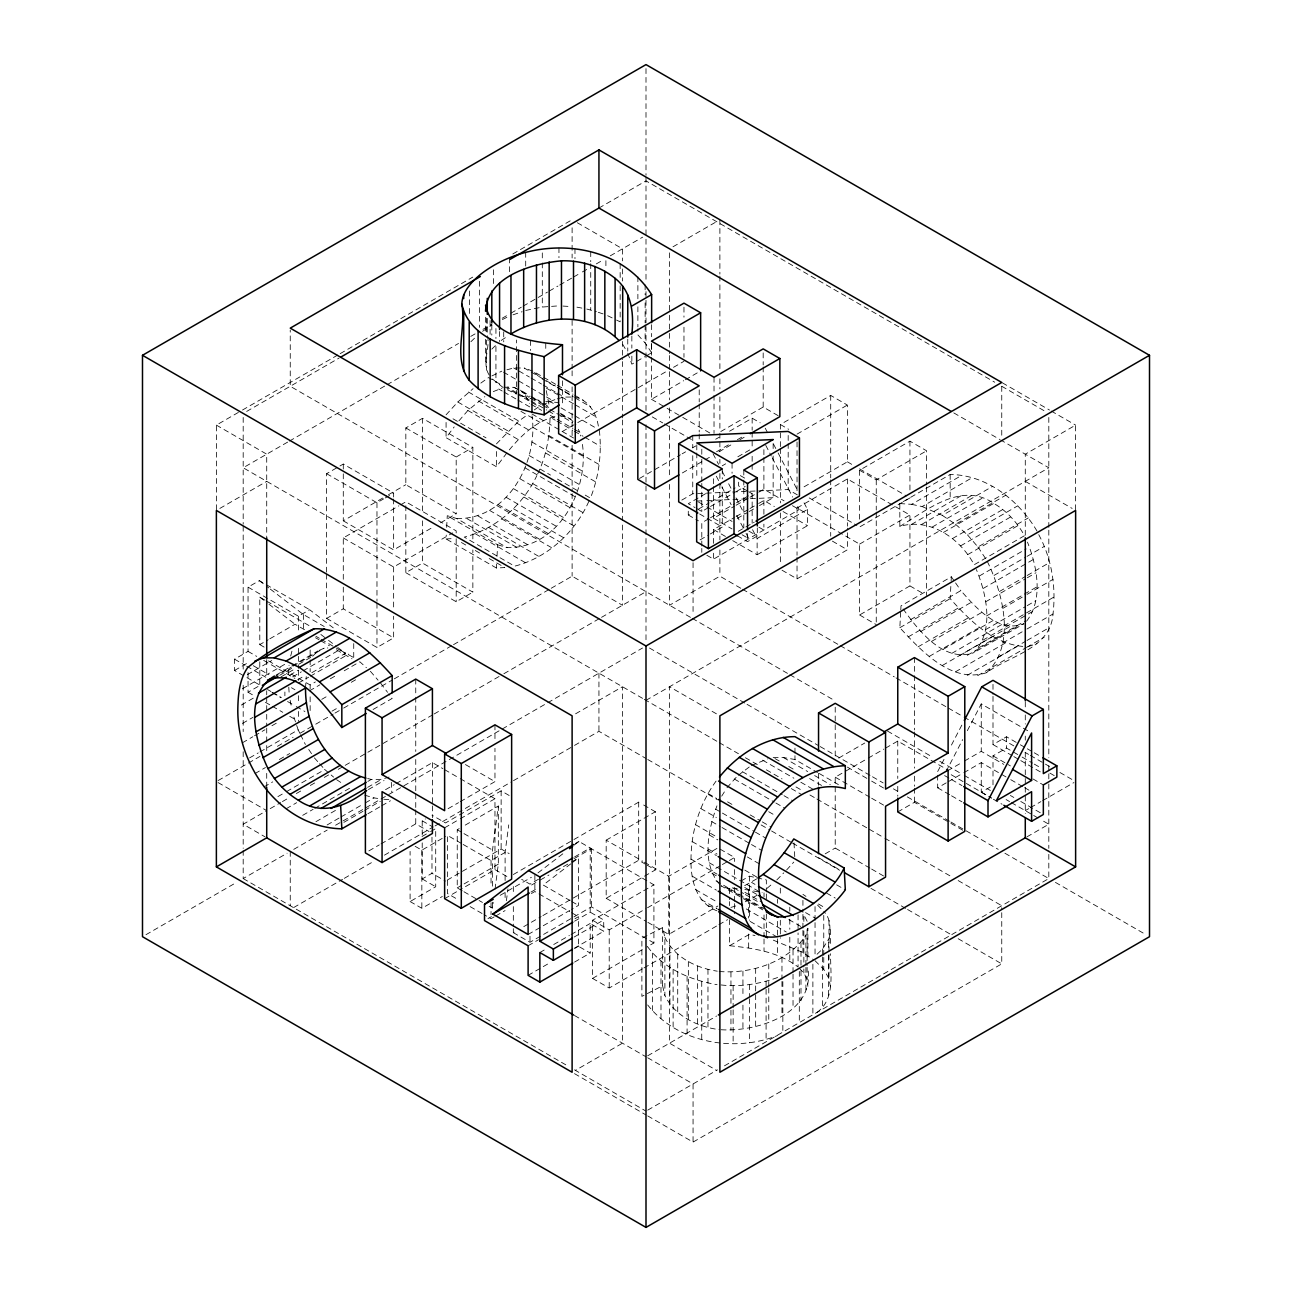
<?xml version="1.0" encoding="UTF-8"?>
<svg xmlns="http://www.w3.org/2000/svg" width="1292" height="1292" viewBox="0 0 1292 1292"><rect width="100%" height="100%" fill="white"/><g stroke="black" fill="none" stroke-linecap="round" stroke-linejoin="round"><path stroke-width="0.75" stroke-dasharray="5 3.75" d="M489.183 558.548L504.801 567.559L496.435 568.028L446.079 538.958L446.273 535.082M446.661 527.33L447.258 515.718L456.77 518.56L507.126 547.63C558.952 548.68 589.491 489.28 582.24 443.027M496.435 568.028L496.629 564.152M497.016 556.4L497.614 544.788L447.258 515.718M1038.752 534.662C1051.785 558.758 1056.194 586.923 1053.012 613.991C1050.59 648.891 1009.73 655.496 986.62 672.68C951.719 683.872 921.438 651.007 899.83 627.718L900.686 611.81M900.782 609.824L901.008 605.851L951.348 576.781L954.53 581.384M1022.779 646.42C992.595 643.594 969.468 620.112 950.169 598.648L951.025 582.74M951.138 580.754L951.348 576.781M719.854 884.584C701.104 863.492 708.081 830.078 716.947 805.869M305.542 688.006L306.236 676.637M456.77 518.56C507.804 519.675 538.57 461.615 532.013 415.846M537.666 473.922C546.274 456.351 549.633 436.648 550.053 417.203L555.253 420.207M585.211 495.111L590.428 498.114C598.987 476.554 601.991 452.991 599.31 429.961M716.85 910.763C695.984 902.947 690.493 879.125 690.994 859.099C691.139 830.869 699.925 802.752 716.834 780.061M903.108 608.92C918.451 630.48 943.693 663.038 973.651 652.751C994.662 631.045 986.765 594.804 976.381 569.578M1026.575 621.194C1043.678 599.068 1037.04 566.316 1027.463 542.123M288.455 674.359L289.053 665.299M986.62 672.68C1016.643 644.627 1002.867 592.689 986.781 560.389M492.51 886.183L492.51 850.104L498.324 806.014L464.086 825.782M489.151 906.306L492.51 908.244L493.269 902.494M495.03 889.074L498.324 864.154L498.324 806.014M505.107 880.498L505.107 852.429L508.741 824.877M506.399 900.734L507.966 888.928M828.543 947.311C828.673 934.972 833.647 921.713 823.763 911.328M817.061 1012.395C835.666 998.7 830.158 973.538 830.627 953.738M290.7 656.045L292.59 648.536M489.2 375.051C481.318 362.81 490.782 347.952 487.278 334.418M805.917 965.399L805.917 935.327L807.888 928.221L807.888 960.295M721.114 1029.74C757.031 1032.082 815.22 1013.719 807.888 968.322M588.829 501.377C575.182 532.288 547.614 557.724 514.62 566.171L464.264 537.101C496.031 528.945 523.002 505.027 536.874 475.553M937.669 771.566L944.097 759.212M951.445 745.08L962.459 723.908M945.986 771.712L962.685 739.589M967.337 730.674L981.258 703.914L1029.869 731.983M817.061 954.255L822.633 948.877L828.543 939.3M721.695 796.147L725.959 789.364M719.143 971.503C751.04 974.039 787.329 962.556 805.917 935.327M506.852 452.927L496.435 466.735L446.079 437.665L454.186 426.925M727.025 787.668L736.924 776.524M458.935 420.853L467.882 410.485L484.855 396.612M509.274 449.923C521.726 434.806 537.343 420.013 557.175 416.056M786.586 870.001L793.773 862.103M446.079 414.813L457.804 402.006L473.082 388.666M496.435 443.883L518.786 421.063L528.089 414.393M312.68 656.239L317.848 650.958L324.227 648.148L327.829 647.97M776.783 879.949L783.792 872.843M491.816 349.131L495.692 345.335M470.918 341.718L476.587 336.195M738.281 775.297L749.861 766.544M767.028 888.347L772.6 883.55M538.021 872.875L564.782 852.316M574.229 845.065L578.945 841.447L590.202 847.94L590.202 912.184L574.569 921.196M570.789 863.847L543.189 885.036L570.063 900.556M572.324 862.668L578.461 857.969L578.461 905.401L571.516 909.407M480.834 383.094L488.586 377.539L502.475 385.549M534.29 409.935L538.942 406.609L518.108 394.577M744.693 885.634L756.531 878.98M757.338 895.146L740.978 904.125M482.578 331.317L492.042 324.97M501.199 340.458L507.708 336.114M216.378 509.71L216.378 425.116L240.78 411.034M242.525 410.016L338.439 354.638M340.184 353.637L472.727 277.118M512.827 253.959L572.114 219.737M246.675 411.421L339.085 358.078M598.939 208.044L646 180.88L994.743 382.222M287.648 442.106L243.187 467.769L642.641 698.391M289.392 441.105L385.307 385.727M387.051 384.725L458.547 343.446M470.756 336.388L475.989 333.368M482.966 329.347L491.687 324.308M502.152 318.268L509.113 314.247M510.857 313.229L521.322 307.189M523.066 306.188L547.485 292.089M549.229 291.088L557.95 286.049M559.694 285.048L571.904 278.006M573.648 276.989L580.625 272.967M582.369 271.95L589.346 267.928M596.306 263.907L603.283 259.87M610.26 255.848L642.641 237.163M219.85 508.418L266.717 481.367M673.003 246.788L716.414 221.74M326.618 572.178L326.618 473.68L338.278 466.945M339.957 465.976L343.284 464.054L393.64 493.124L393.64 497.032M405.833 427.943L456.189 457.013L456.189 513.78L405.833 484.71L405.833 427.943L422.5 418.317L472.856 447.387L472.856 541.865M343.284 473.841L343.284 520.821L386.728 495.74M388.456 494.739L405.833 484.71M326.618 473.68L376.973 502.75L383.627 498.89M385.307 497.937L393.64 493.124M456.189 457.013L472.856 447.387M627.767 353.152L631.853 364.166L635.147 362.261M636.811 361.308L645.047 356.56M646.694 355.607L651.636 352.748L651.636 344.722M258.852 684.518L234.546 670.483L234.546 659.178L248.048 651.378L248.048 587.149L259.304 580.657L264.505 583.661M343.284 579.268L343.284 537.924L398.889 505.834M400.617 504.833L405.833 501.813L456.189 530.883L456.189 536.794M562.101 431.657L576.022 423.615M577.766 422.613L666.559 371.353M673.52 367.332L683.969 361.292M651.475 357.206L651.475 399.309L683.678 380.704M685.374 379.735L697.244 372.887M343.284 520.821L393.64 549.891L433.595 526.813M440.556 522.808L456.189 513.78M248.048 587.149L298.404 616.219L309.66 609.727L333.271 627.847M343.284 537.924L393.64 566.994L452.717 532.902M265.005 600.182L259.789 597.162L259.789 644.611L268.187 639.766M269.866 638.781L295.06 624.246L305.477 630.254M234.546 670.483L248.048 662.683M326.618 574.197L326.618 618.416L343.284 608.807L393.64 637.877L393.64 616.219M405.833 505.753L405.833 572.679L422.5 563.07L472.856 592.14L472.856 549.908M247.434 674.602L271.756 660.567M242.428 688.749L285.823 663.684M276.165 675.022L290.054 667.011M291.798 665.994L317.848 650.958M273.872 677.218L291.233 667.205M292.977 666.188L324.227 648.148M248.048 672.534L248.048 692.254L258.109 686.456M279.686 675.28L291.83 668.255M298.791 664.25L310.936 657.24M281.091 676.846L294.98 668.836M289.699 675.183L298.371 670.177M241.329 705.061L255.218 697.034M292.654 676.863L301.327 671.84M303.071 670.839L339.521 649.795L353.394 657.402M639.54 478.428L680.448 454.8M682.16 453.815L685.567 451.845M692.383 447.92L695.79 445.95M720.807 431.512L763.184 407.028L779.851 416.654M297.677 679.77L304.621 675.748M715.687 439.232L719.159 437.229M729.576 431.205L752.154 418.188L760.18 422.823M311.824 672.712L345.416 653.316L337.745 647.421M298.21 683.193L308.643 677.186M310.371 676.184L348.565 654.123M242.46 723.423L252.877 717.399M268.478 660.906L310.145 684.97L315.377 681.95M326.618 618.416L376.973 647.486L393.64 637.877M405.833 572.679L456.189 601.749L472.856 592.14M716.527 451.748L730.416 443.721M737.361 439.716L744.305 435.695M682.354 472.953L711.957 455.866M718.917 451.845L732.855 443.802M739.815 439.781L746.776 435.759M309.482 690.832L319.899 684.825M330.316 678.801L337.26 674.795M344.205 670.79L359.822 661.762L366.411 667.706M780.368 446.612L780.368 424.503L830.708 395.433L847.374 405.058L847.374 461.825L802.235 487.892M242.395 742.787L252.812 736.763M254.556 735.762L264.973 729.754M271.918 725.749L278.862 721.727M722.212 465.814L725.684 463.812M737.845 456.803L750.006 449.777M321.756 699.343L328.701 695.338M351.279 682.305L358.223 678.3M681.821 500.085L692.754 493.77L788.185 489.571L799.441 496.08M797.035 434.128L847.374 405.058M705.658 493.673L688.281 503.686L695.048 507.595M249.566 757.903L258.255 752.897M259.983 751.896L298.177 729.835L292.751 713.717M331.979 711.181L338.924 707.176M218.122 780.562L259.967 756.401M277.409 746.34L293.106 737.264M300.083 733.242L314.021 725.183M315.765 724.182L333.207 714.121M334.951 713.103L341.928 709.082M343.672 708.081L392.51 679.883M394.254 678.881L451.796 645.645M453.54 644.643L549.455 589.265M551.2 588.264L572.114 576.184L622.469 605.254L622.469 522.679M688.281 511.228L688.281 514.991L691.769 512.972M698.714 508.967L709.13 502.959M710.858 501.958L735.164 487.924M696.727 508.563L701.798 511.487L708.743 507.481M710.487 506.48L734.793 492.446M736.521 491.445L745.209 486.438M255.025 773.553L265.441 767.545M279.33 759.518L289.747 753.511M373.081 709.486L392.17 698.455L388.698 693.852M708.743 518.77L701.798 522.792L701.798 546.451M710.487 517.769L734.793 503.735M736.521 502.733L752.154 493.722L752.154 523.292M713.539 486.648L713.539 518.27L734.373 506.238M736.101 505.237L748.262 498.211M750.006 497.21L756.951 493.205M758.679 492.204L763.895 489.2L784.05 500.828M264.004 786.909L272.693 781.902M713.539 543.367L713.539 529.558L734.373 517.527M736.101 516.525L748.262 509.516M750.006 508.515L756.951 504.51M758.679 503.492L763.895 500.488L774.344 506.529M700.086 539.878L708.614 534.953M710.325 533.967L722.276 527.055L722.276 486.971M737.199 518.447L747.47 512.52M749.182 511.535L757.742 506.593M759.454 505.608L773.149 497.695L773.149 453.589M277.909 796.599L284.854 792.594M286.582 791.592L324.793 769.531L333.611 777.122M738.265 531.319L754.237 522.162M270.206 808.63L280.671 802.59M282.415 801.573L289.392 797.552M296.369 793.53L303.345 789.493M310.322 785.471L317.299 781.45M324.276 777.413L331.253 773.391M338.213 769.354L343.446 766.334M345.19 765.332L366.12 753.252M367.865 752.251L432.384 714.993M434.128 713.992L502.152 674.715M503.896 673.713L599.795 618.335M601.539 617.334L646 591.671M859.584 519.174L859.584 470.24L909.939 441.17L926.606 450.795L926.606 484.968M797.035 507.998L847.374 478.928L909.939 515.04L909.939 585.906L859.584 614.976L859.584 544.11L797.035 507.998L797.035 555.253M706.837 555.269L713.539 559.145L799.167 509.565L796.373 504.203M737.393 535.792L747.535 541.639L757.306 535.986L757.306 527.976M286.21 808.727L296.627 802.703M732.709 540.637L757.128 554.736L757.128 538.489L807.484 509.419L802.881 500.602M859.584 470.24L876.251 479.865L926.606 450.795M302.699 815.333L313.116 809.325M314.86 808.324L349.583 788.282M740.8 588.264L719.886 576.184L669.531 605.254L669.531 550.877M757.128 554.736L807.484 525.666L807.484 509.419M367.832 781.434L371.305 779.431L381.479 779.351L389.102 777.073M367.59 787.377L381.479 779.351M368.43 789.541L384.047 780.529M315.959 821.68L338.536 808.647M385.533 789.67L394.221 784.664M395.966 783.663L432.416 762.603L442.849 768.627M327.118 824.958L339.263 817.949M341.007 816.948L363.569 803.915M365.313 802.913L373.986 797.907L379.88 798.731M145.98 934.697L236.565 882.388M243.187 850.394L243.187 878.56L287.099 853.221M293.736 849.377L327.167 830.078M335.597 825.217L642.512 648.019M343.866 822.342L362.971 811.311M364.699 810.31L380.332 801.282M899.83 526.425C927.155 510.033 961.393 481.125 993.79 503.379C1006.856 511.018 1017.24 522.501 1024.508 535.695L974.152 564.765C960.441 538.716 930.127 517.268 899.83 526.425L899.83 503.573L950.169 474.503C986.975 474.794 1019.178 500.65 1037.137 531.319M909.939 497.937L859.584 527.007L854.367 524.003M367.865 813.782L380.026 806.757M381.754 805.756L390.442 800.749M899.83 503.573L911.554 504.332L961.91 475.262M782.031 570.208L797.035 578.864L847.374 549.794L847.374 528.137M911.554 504.332L922.181 506.561L972.521 477.491M859.584 544.11L909.939 515.04M575.586 713.814L622.469 686.746L622.469 1043.193L575.586 1070.261M1075.622 509.71L1075.622 425.116L1025.283 454.186L1025.283 536.761M911.393 524.455L961.749 495.385M921.632 524.423L971.972 495.353M922.181 506.561L942.336 515.395L992.692 486.325M368.866 850.911L379.283 844.903M381.027 843.902L415.749 823.86L429.089 831.547M422.209 834.842L422.209 820.808L425.472 818.918M932.178 527.088L982.518 498.018M448.098 808.679L458.515 802.671M460.243 801.67L494.965 781.612L494.965 748.343M646 700.329L1048.813 467.769L1000.864 440.104M942.336 515.395L955.531 524.245L1005.87 495.175M293.736 907.517L342.574 879.319M344.318 878.318L373.969 861.199M384.435 855.159L433.256 826.961M435 825.959L511.745 781.66M513.489 780.643L572.776 746.421M574.52 745.403L598.939 731.304L646.032 758.501M943.435 532.449L993.79 503.379M422.048 836.489L428.879 832.549M430.591 831.563L435.711 828.608L435.711 886.748L410.097 901.541L410.097 851.412M509.161 795.484L501.135 790.833L445.498 822.956L431.98 815.155M444.626 827.801L458.515 819.774M460.243 818.773L494.965 798.731L494.965 869.597L460.243 889.639M952.479 538.554L1002.818 509.484M955.531 524.245L967.466 534.856L1017.821 505.786M415.136 846.308L421.838 850.168L445.74 836.376M462.278 890.786L457.239 887.879L457.239 829.739L462.375 826.767M960.57 545.886L1010.909 516.816M967.466 534.856L977.963 546.984L1028.303 517.914M967.773 554.575L1018.128 525.505M422.209 842.852L422.209 878.948L431.98 873.295L445.498 881.096M447.242 880.094L501.135 848.973L509.161 853.624M979.32 576.006L1026.203 548.938M463.15 844.451L491.041 860.553L505.107 852.429M910.521 619.675L960.86 590.606C975.864 607.773 998.668 633.742 1024.007 623.681L973.651 652.751M899.83 627.718L950.169 598.648M994.065 575.408L1025.315 557.369M1027.059 556.367L1044.421 546.338M410.097 901.541L421.838 908.308L442.332 896.486M457.239 887.879L462.375 884.907M464.086 883.922L498.324 864.154M444.626 898.667L458.515 890.64M983.212 588.425L1033.568 559.355M908.195 636.924L958.551 607.854M920.695 631.513L971.051 602.443M999.41 591.51L1025.46 576.474M1027.188 575.473L1049.766 562.44M513.328 874.523L638.684 802.138L642.011 804.06M985.634 601.814L1025.573 578.751M1027.318 577.75L1035.99 572.744M575.473 843.45L578.945 841.447M918.014 646.872L968.354 617.802M931.597 641.381L981.952 612.311M500.149 895.34L531.4 877.3M986.458 615.993L1036.798 586.923M1002.705 608.435L1025.267 595.418M1027.011 594.417L1053.045 579.365M574.569 856.951L590.202 847.94M538.522 879.222L529.995 884.132L521.661 879.335M574.31 858.55L591.365 848.699L653.913 884.826L653.913 942.966L647.098 946.891M606.174 840.155L655.351 811.764L655.351 869.904L606.174 898.295L606.174 840.155L642.673 861.215M531.577 885.02L538.522 881.015M540.266 880.013L548.955 875.007M555.899 870.986L569.788 862.975M571.516 861.974L578.461 857.969M929.158 656.465L979.514 627.395M943.257 649.295L993.613 620.225M531.028 892.045L537.973 888.04M985.554 629.672L1025.493 606.626M1027.221 605.625L1035.909 600.602M487.988 918.596L491.461 916.593M531.4 893.531L534.872 891.528L569.74 911.668M494.174 916.884L491.041 918.693L484.064 914.671M495.724 915.98L505.107 910.569M951.8 653.364L1002.156 624.294M1003.787 626.006L1054.143 596.936M982.873 640.186L1033.229 611.116M942.417 665.428L992.773 636.358M959.891 655.448L1010.247 626.378M978.787 647.777L1025.654 620.725M967.272 655.319L1017.611 626.249M1002.657 643.061L1025.234 630.028M1026.962 629.026L1053.012 613.991M955.434 671.84L1005.79 642.77M513.328 928.641L513.328 932.663L516.8 930.644M523.777 926.622L541.187 916.577M542.915 915.576L638.684 860.278L645.338 864.138M999.249 656.481L1025.299 641.446M1027.027 640.444L1049.605 627.428M967.207 675.328L1017.563 646.258M528.105 934.471L569.788 910.408M977.64 675.668L1026.252 647.599M1026.801 647.292L1044.162 637.279M838.686 758.081L864.752 743.029M513.328 932.663L529.995 942.272L591.365 906.839L653.913 942.966M528.105 945.76L538.522 939.752M574.988 918.693L578.461 916.69L578.461 946.277L590.202 953.044L590.202 923.473L603.719 931.274L603.719 919.985L590.202 912.184M869.936 868.111L835.213 848.053L835.213 777.186L866.48 759.131M868.224 758.129L883.857 749.102M885.601 748.1L897.762 741.075L948.118 770.145M642.285 968.919L609.21 988.025L592.543 978.399L592.543 920.259L641.979 891.706M643.691 890.721L653.913 884.826M644.401 862.216L668.739 876.267L717.9 847.875L734.567 857.5L734.567 861.506M539.846 952.543L546.791 948.538M553.735 944.517L569.368 935.505M571.096 934.504L590.202 923.473M574.197 937.023L603.719 919.985M574.197 948.312L603.719 931.274M528.105 975.347L550.683 962.314M574.988 948.28L578.461 946.277M592.543 920.259L609.21 929.869L645.774 908.761M647.518 907.759L720.645 865.543M722.373 864.542L727.606 861.522M729.35 860.52L734.567 857.5M574.569 962.072L590.202 953.044M741.14 880.934L749.376 876.17L755.029 877.429M947.666 770.743L962.782 762.022M964.462 761.036L981.258 751.346L1003.819 764.38M992.999 696.388L992.999 744.563L1006.5 736.763L1018.661 743.788M592.543 978.399L645.386 947.876M647.89 922.375L668.739 934.407L717.9 906.015M937.669 775.184L937.669 787.813L946.374 782.774M948.118 781.773L962.072 773.714M963.816 772.713L981.258 762.635L1009.036 778.672M981.258 762.635L981.258 792.222L992.999 785.439L992.999 755.868L1006.5 748.068L1020.389 756.078M825.2 853.834L835.213 848.053M897.762 811.941L914.429 802.316L949.152 822.374M644.03 967.918L717.157 925.702M718.901 924.684L727.606 919.662M729.592 919.662L729.592 945.728L749.376 934.31L755.029 935.569M1025.283 810.633L1028.755 808.63M1030.483 807.629L1040.9 801.621M1042.644 800.62L1073.894 782.581M647.68 1055.806L716.608 1016.013M1026.962 836.845L1048.813 824.231L1040.399 819.37M647.744 1110.119L717.48 1069.857M724.457 1065.835L1048.813 878.56L1048.813 850.394M647.712 1115.917L693.061 1142.096L1001.752 963.864L1001.752 907.727M662.586 927.64L641.882 938.234L641.882 996.374L662.586 985.78L662.586 927.64L664.879 937.298L664.879 995.438C674.586 1016.045 697.502 1026.769 719.143 1029.643M502.378 319.56L509.387 316.088M491.881 375.94L501.78 371.159M542.236 405.01L555.544 399.325M493.302 391.605L501.958 388.198M751.363 765.526L767.884 758.84M513.005 314.828L522.081 311.711M721.097 984.956C741.398 987.249 762.038 983.664 780.982 976.235M647.68 1004.966C677.347 1042.822 733.63 1052.738 777.251 1035.651M1027.996 646.598L1036.975 643.61M730.933 907.404L737.667 905.417M506.9 369.803L513.715 367.978L520.708 367.994M557.24 398.873L564.071 397.048L572.808 397.064M525.699 310.451L542.301 307.044L558.952 305.833M446.079 538.958L454.461 538.489M696.792 501.054L704.818 500.698M706.837 500.602L730.949 499.552M732.952 499.455L773.149 497.695M773.165 757.5L783.388 757.532L794.968 759.502L817.545 772.535M762.813 909.891L721.13 885.827L727.525 888.395L734.906 888.525L743.578 893.531M517.22 388.763L514.022 387.358L506.819 386.986L517.236 393.01M560.776 416.25L564.378 416.428L570.757 419.238L575.925 424.503M383.805 799.28L390.507 799.651M562.957 306.075L570.967 306.543M545.757 401.537L558.774 402.555M737.231 888.541L729.592 887.588L729.592 899.62M744.854 889.477L762.118 892.514M729.592 945.728C753.43 948.118 778.591 951.897 798.068 966.997L798.068 932.921M664.879 937.298C674.279 957.259 696.259 968.128 717.27 971.164M534.242 399.357L541.913 400.811M576.943 307.157L584.824 308.675M586.794 309.046L596.419 311.695M647.68 946.826C663.862 968.822 690.816 980.273 717.076 984.682M756.918 877.833L766.334 879.933L766.334 891.964M367.671 778.527L371.305 779.431M364.699 795.161L373.986 797.907M497.614 544.788L507.126 547.63M773.327 940.156L802.93 952.495L813.524 959.698M521.661 395.804L530.414 398.63M598.309 312.325L605.9 314.844M708.178 905.757L717.141 908.744M574.569 397.08C588.425 399.648 596.387 413.165 598.374 426.198M507.352 389.732L516.412 394.125L516.412 339.99M607.676 315.716L614.814 319.205M616.591 320.077L620.16 321.837L620.16 285.742M1002.382 382.836L1049.475 410.016M1051.22 411.034L1075.622 425.116M1001.72 386.26L1045.325 411.421M953.787 412.907L1000.008 439.603M577.33 222.741L622.469 248.807L622.469 260.887M1025.283 481.367L1072.15 508.418M847.374 461.825L852.591 464.829M859.551 468.851L906.451 495.934M780.368 424.503L788.701 429.315M651.475 399.309L665.38 407.335M667.108 408.337L681.013 416.363M682.741 417.364L712.28 434.419M809.196 497.921L852.639 522.985M652.298 416.896L662.715 422.904M664.459 423.905L685.309 435.953M687.037 436.954L693.998 440.96M740.332 475.601L747.083 479.493M792.448 505.689L799.167 509.565M747.083 490.798L738.636 485.921L738.636 482.158M748.779 491.767L752.154 493.722M783.065 511.567L807.484 525.666M832.387 541.138L847.374 549.794M909.939 585.906L924.927 594.578M555.608 384.241L533.047 371.224L524.213 368.01L529.429 371.014M557.353 385.258L572.97 394.27M574.714 395.271L583.386 400.294M531.157 372.015L555.463 386.05M557.207 387.051L572.824 396.063M542.059 378.831L555.948 386.841M557.692 387.858L573.309 396.87M575.053 397.871L590.67 406.899M513.715 367.978L517.188 369.996M518.932 370.998L529.349 377.006M531.077 378.007L541.493 384.015M543.238 385.032L555.399 392.041M557.127 393.043L564.071 397.048M573.454 403.782L545.676 387.745L549.326 406.334M575.182 404.784L596.016 416.815M503.509 372.161L529.558 387.196M531.287 388.198L552.12 400.229M548.955 400.891L554.155 403.895M561.099 407.901L573.26 414.926M575.005 415.927L595.838 427.959M758.856 527.168L763.895 530.075L763.895 524.148M522.146 391.169L529.09 395.19M530.834 396.192L541.251 402.2M542.979 403.201L549.924 407.206M560.34 413.23L570.757 419.238M514.022 387.358L529.655 396.386M531.383 397.387L548.745 407.4M560.906 414.425L564.378 416.428M520.418 390.168L529.058 397.452M530.786 398.453L541.203 404.461M542.947 405.462L548.147 408.466M549.891 409.467L555.092 412.487M556.836 413.488L572.453 422.5M518.964 394.012L529.381 400.019M531.125 401.021L546.758 410.048M548.486 411.05L555.431 415.055M504.219 386.55L516.364 393.575M531.206 404.364L541.623 410.388M550.295 415.394L555.512 418.398M557.24 419.415L572.873 428.427M574.601 429.428L579.817 432.432L580.625 435.969M698.471 502.023L705.19 505.899M706.869 506.868L732.063 521.419M748.875 531.109L757.306 535.986M556.997 421.208L572.614 430.236M574.359 431.237L583.031 436.244M584.775 437.245L600.392 446.273M498.728 389.005L502.2 391.008M503.928 392.009L516.089 399.018M517.817 400.019L529.978 407.045M713.539 518.27L732.015 528.929M742.092 534.759L748.811 538.635L746.033 533.273M531.9 413.957L573.567 438.02M699.618 513.974L722.276 527.055M520.934 411.373L540.04 422.403M688.281 514.991L698.423 520.837M713.539 529.558L725.749 536.616M548.906 435.565L599.262 464.635M859.584 614.976L876.251 624.601M532.708 427.216L583.063 456.286M468.431 391.993L518.786 421.063M478.428 400.972L528.783 430.042M531.803 441.912L582.159 470.982M457.804 402.006L508.16 431.076M545.499 452.927L595.854 481.997M467.882 410.485L518.237 439.555M529.122 455.527L579.478 484.597M1020.389 744.79L1025.606 747.793M1027.334 748.795L1032.55 751.799M1034.278 752.8L1041.223 756.821M453.024 418.818L486.018 437.875M540.072 469.044L550.489 475.068M557.433 479.074L578.267 491.105M742.545 589.265L838.46 644.643M840.204 645.645L894.274 676.863M896.018 677.864L946.584 707.063M948.328 708.081L962.282 716.123M964.026 717.141L1014.591 746.34M1025.057 752.38L1028.545 754.383M1030.289 755.4L1049.475 766.463M1059.941 772.503L1073.878 780.562M525.037 467.849L575.392 496.919M1022.133 757.08L1032.55 763.104M1034.278 764.105L1041.223 768.11M1049.911 773.117L1056.856 777.138M992.999 744.563L1012.088 755.594M1013.832 756.595L1019.033 759.599M1020.777 760.6L1043.338 773.633M532.869 483.692L583.225 512.763M519.917 478.734L570.257 507.804M992.999 755.868L1010.36 765.881M1032.922 778.914L1043.338 784.938M513.522 488.683L563.877 517.753M523.89 497.049L574.246 526.119M1010.764 779.69L1022.925 786.699M1024.653 787.7L1031.597 791.705M506.141 497.323L556.497 526.393M1010.36 795.468L1013.832 797.471M1020.777 801.476L1043.338 814.509M513.473 508.741L563.813 537.811M498.05 504.591L548.406 533.661M690.461 617.334L290.248 386.276L290.248 330.138M692.205 618.335L788.104 673.713M789.848 674.715L835.197 700.894M887.507 731.094L932.856 757.274M939.833 761.311L962.492 774.393M964.236 775.41L990.399 790.51M1006.097 799.57L1009.585 801.573M1011.329 802.59L1032.001 814.525M1033.681 815.494L1038.72 818.401M951.187 774.716L991.126 797.778M981.258 792.222L991.675 798.23M993.403 799.231L1002.091 804.254M489.523 510.372L539.862 539.442M501.7 518.867L552.039 547.937M944.613 775.588L949.814 778.591M951.558 779.593L961.975 785.601M477.862 515.912L528.202 544.982M488.683 527.475L539.022 556.545M937.669 787.813L949.814 794.822M951.558 795.824L961.975 801.847M466.961 518.641L517.301 547.711M475.424 533.822L525.763 562.892M649.488 648.019L745.387 703.381M747.051 704.35L818.627 745.678M820.226 746.598L870.937 775.878M872.488 776.767L883.147 782.92M893.402 788.831L900.589 792.981M907.339 796.889L949.41 821.179M950.896 822.035L998.231 849.361M1004.901 853.221L1048.813 878.56M1055.435 882.388L1146.02 934.697M950.896 823.375L963.041 830.385M461.405 542.495L468.35 546.516M475.295 550.521L482.239 554.526M847.358 767.093L869.936 780.126M871.664 781.127L883.825 788.152M835.213 777.186L869.936 797.245M871.664 798.246L885.553 806.256M216.378 425.116L266.717 454.186L266.717 536.761M716.414 713.814L669.531 686.746L669.531 1043.193L716.414 1070.261M819.273 773.537L838.379 784.567M783.388 757.532L807.694 771.566M814.638 775.571L830.272 784.599M774.893 758.517L781.838 762.522M788.782 766.527L795.727 770.533M809.632 778.559L823.521 786.57M762.619 760.164L793.869 778.204M800.814 782.225L812.975 789.234M644.288 699.343L717.512 741.624M719.256 742.642L738.443 753.704M745.419 757.742L759.373 765.785M766.35 769.822L782.031 778.882M795.985 786.941L802.962 790.962M809.939 794.984L815.171 798.004M816.915 799.021L867.481 828.204M869.225 829.222L883.179 837.264M884.923 838.282L951.187 876.541M958.163 880.563L1001.752 905.724M791.285 788.588L801.702 794.596M742.319 771.631L782.258 794.693M783.986 795.694L792.674 800.701M734.227 778.963L774.166 802.025M775.894 803.026L784.583 808.033M871.664 869.112L885.553 877.123M768.692 811.715L775.636 815.72M727.574 801.864L734.518 805.869M750.151 814.897L760.568 820.904M762.296 821.906L770.985 826.912M708 793.482L716.689 798.488M818.547 857.678L839.38 869.71M647.76 759.502L717.512 799.764M761.117 824.942L769.838 829.981M771.582 830.982L790.752 842.061M792.497 843.062L839.574 870.243M870.969 888.363L905.837 908.502M907.582 909.503L951.187 934.681M958.163 938.703L1001.752 963.864M715.461 809.083L720.678 812.087M722.406 813.088L753.656 831.144M755.4 832.145L765.817 838.153M836.635 884.858L845.323 889.865M700.716 808.501L716.349 817.513M711.585 821.502L720.258 826.509M722.002 827.51L749.78 843.547M751.508 844.548L761.925 850.572M826.525 893.063L835.213 898.069M695.371 824.587L716.204 836.618M709.147 834.89L717.835 839.897M747.341 856.951L759.502 863.96M266.249 584.662L309.66 609.727M818.45 903.996L825.394 908.018M643.674 805.029L655.351 811.764M270.319 589.12L303.378 614.508L324.211 626.523M708.339 849.086L717.028 854.093M744.806 870.13L758.695 878.156M692.092 841.528L716.398 855.562M266.733 601.184L310.145 626.232M805.562 912.604L815.979 918.612M751.524 882.371L754.996 884.374M709.227 862.749L759.583 891.819M315.894 636.278L319.366 638.28M321.11 639.282L345.416 653.316M315.539 637.747L319.011 639.75M320.739 640.767L329.428 645.774M336.372 649.779L351.989 658.807M744.725 887.442L756.886 894.452M690.994 859.099L717.044 874.135M711.924 873.263L717.125 876.267M744.903 892.304L762.264 902.333M745.322 894.532L759.308 902.527M788.831 919.565L802.72 927.575M716.01 880.869L764.622 908.922M727.525 888.395L743.142 897.423M744.886 898.424L762.248 908.438M692.141 876.138L716.446 890.172M746.292 908.938L786.23 931.984M695.548 889.574L716.382 901.59M750.151 921.438L777.929 937.475M647.017 865.091L655.351 869.904M259.789 644.611L265.005 647.615M700.975 899.426L716.592 908.438M465.427 764.557L494.965 781.612M248.048 651.378L256.737 656.401M263.681 660.406L294.931 678.445M444.577 769.628L458.482 777.655M460.227 778.656L494.965 798.731M253.264 665.687L268.881 674.715M291.459 687.732L294.931 689.75M234.546 659.178L244.963 665.202M246.691 666.204L265.797 677.234M267.525 689.524L270.997 691.527M272.741 692.528L281.414 697.551M271.95 692.496L280.622 697.502M287.567 701.524L294.511 705.529M296.256 706.53L304.928 711.537M606.174 898.295L646.145 921.357M248.048 692.254L254.992 696.275M265.409 702.283L270.626 705.287M272.354 706.288L282.786 712.312M289.731 716.317L296.675 720.322M457.239 829.739L462.278 832.646M463.957 833.615L492.51 850.104M571.742 901.525L578.461 905.401M422.209 820.808L432.335 826.654M461.405 843.434L447.452 835.391L447.452 893.531L457.917 899.571M571.484 912.669L578.461 916.69M494.965 869.597L508.305 877.284M463.957 891.755L477.394 899.523M479.074 900.492L482.433 902.43M422.209 878.948L435.711 886.748M470.127 906.613L482.32 913.654M218.106 782.581L266.717 810.633L243.187 824.231L265.038 836.845M574.488 1015.496L645.968 1056.775M647.712 1057.777L693.061 1083.956L693.061 1142.096M243.187 878.56L567.527 1065.819M574.504 1069.841L646 1111.12M574.488 1073.636L645.968 1114.915M336.566 779.657L341.443 782.887M802.93 894.339L805.95 896.406M492.43 379.04L503.718 387.988M259.304 580.657L268.752 587.908M320.884 634.485L327.005 639.185M328.539 640.364L336.211 646.242M259.789 597.162L267.46 603.057M268.994 604.236L295.06 624.246M534.5 372.532L540.331 377.829M817.529 905.078L821.276 908.825M815.042 960.715L823.763 969.468L828.996 978.577L830.627 987.815M799.215 968.192L803.85 973.005L807.129 979.433L807.888 986.361M651.636 352.748L645.128 342.961L637.877 334.886L637.877 328.862M314.36 757.839L318.268 762.232M319.576 763.685L324.793 769.531M370.368 671.275L378.039 680.157M380.607 683.113L387.552 692.318M955.579 582.918L960.86 590.606M308.74 749.489L312.115 754.496M977.963 546.984L985.683 558.725M622.679 344.286L626.927 351.682M765.235 428.201L767.997 433.498M773.504 444.093L777.17 451.166M778.091 452.927L797.374 490.007M765.752 445.32L771.308 456.028M772.245 457.82L792.658 497.081M713.055 453.75L718.562 464.345M722.228 471.402L724.99 476.7M728.656 483.757L731.417 489.054M736.004 497.888L744.273 513.78M752.542 529.672L757.128 538.489M716.317 476.183L720.968 485.098M721.889 486.89L731.175 504.736M736.747 515.443L745.096 531.497M807.129 921.293L803.85 914.865L803.85 922.876M298.177 729.835L299.776 733.097M300.584 734.728L305.38 744.483M578.267 429.267L579.817 432.432M525.586 395.433L529.462 403.362M662.586 985.78L664.879 995.438M290.102 700.216L291.621 707.919M288.778 687.166L289.23 694.515M793.999 842.901L794.758 856.822M391.298 782.322L391.783 791.996M1048.813 417.461L1048.813 528.186M1048.813 530.205L1048.813 757.774M1048.813 765.817L1048.813 771.857M1048.813 773.876L1048.813 781.935M1048.813 783.953L1048.813 848.376M1025.283 701.895L1025.283 707.935M1025.283 714.961L1025.283 724.053M1025.283 736.133L1025.283 740.154M1025.283 752.235L1025.283 813.637M1006.5 736.763L1006.5 748.068M1001.752 386.47L1001.752 438.602M992.999 684.34L992.999 694.385M981.258 703.914L981.258 751.346M950.169 474.503L950.169 497.355M926.606 486.971L926.606 595.531M914.429 657.58L914.429 673.665M914.429 675.668L914.429 729.948M914.429 731.966L914.429 768.142M914.429 776.185L914.429 786.247M914.429 788.249L914.429 802.316M909.939 441.17L909.939 490.104M897.762 741.075L897.762 778.478M897.762 786.36L897.762 796.195M876.251 479.865L876.251 510.017M876.251 512.02L876.251 622.599M847.374 478.928L847.374 526.183M835.213 707.225L835.213 758.129M830.708 395.433L830.708 477.846M830.708 479.865L830.708 536.148M830.627 929.675L830.627 945.728M828.996 920.421L828.996 952.511M828.996 954.513L828.996 978.577M828.543 955.337L828.543 997.44M823.763 915.35L823.763 955.434M823.763 957.453L823.763 969.468M822.633 948.877L822.633 954.901M822.633 956.904L822.633 1007.017M818.547 773.246L818.547 785.31M815.042 906.596L815.042 920.615M815.042 922.633L815.042 956.71M812.878 964.317L812.878 1016.433M807.129 929.303L807.129 965.399M807.129 967.401L807.129 979.433M805.917 967.417L805.917 993.467M803.85 930.902L803.85 966.981M803.85 968.984L803.85 973.005M802.93 900.362L802.93 912.394M802.93 914.397L802.93 928.431M802.93 930.434L802.93 952.495M800.992 942.659L800.992 968.725M800.992 970.728L800.992 1000.799M799.312 971.406L799.312 1021.536M798.068 914.865L798.068 930.902M797.035 441.945L797.035 490.895M797.035 557.207L797.035 578.864M794.968 748.084L794.968 753.785M794.968 755.691L794.968 759.502M793.03 950.056L793.03 972.117M793.03 974.12L793.03 1008.196M789.8 907.194L789.8 911.215M789.8 919.226L789.8 929.255M789.8 937.281L789.8 961.329M788.185 435.452L788.185 441.46M788.185 443.463L788.185 489.571M782.839 981.613L782.839 1033.729M781.967 957.388L781.967 979.433M781.967 981.452L781.967 1015.528M780.368 448.615L780.368 502.895M780.368 512.956L780.368 565.218M780.32 888.121L780.32 894.145M780.32 920.195L780.32 938.25M777.542 899.264L777.542 903.269M777.542 921.325L777.542 955.402M773.149 443.56L773.149 451.586M768.772 963.961L768.772 986.022M768.772 988.025L768.772 1022.101M766.334 893.967L766.334 899.975M766.334 914.009L766.334 938.073M766.091 981.322L766.091 987.346M766.091 989.349L766.091 1039.462M763.895 449.664L763.895 455.592M763.895 457.578L763.895 489.2M763.895 500.488L763.895 514.297M764.024 892.885L764.024 896.89M764.024 914.946L764.024 936.991M764.024 938.993L764.024 951.025M763.184 352.91L763.184 364.942M763.184 366.944L763.184 407.028M755.659 968.451L755.659 1026.591M752.154 418.188L752.154 430.22M752.154 432.239L752.154 448.292M752.154 456.318L752.154 462.342M752.154 464.361L752.154 472.387M749.376 876.17L749.376 920.275M749.408 984.682L749.408 996.713M749.408 998.716L749.408 1042.822M748.666 889.946L748.666 918.014M748.666 934.051L748.666 948.086M747.535 533.612L747.535 541.639M743.804 470.046L743.804 478.072M743.804 480.075L743.804 528.186M742.932 971.067L742.932 997.133M742.932 1005.144L742.932 1029.207M734.567 869.532L734.567 879.561M734.567 887.572L734.567 901.606M734.567 903.609L734.567 913.638M733.129 985.78L733.129 1007.825M733.129 1009.827L733.129 1043.92M732.063 463.279L732.063 473.292M730.949 972.068L730.949 1008.148M730.949 1010.15L730.949 1030.208M729.592 901.622L729.592 905.627M722.276 468.915L722.276 478.944M719.886 219.737L719.886 274.098M719.886 276.117L719.886 370.772M719.886 378.831L719.886 388.892M719.886 396.951L719.886 431.189M719.886 433.191L719.886 451.328M719.886 459.371L719.886 463.408M719.886 473.47L719.886 481.528M719.886 483.547L719.886 539.927M719.886 550.004L719.886 576.184M714.024 377.28L714.024 393.317M714.024 395.32L714.024 433.418M713.539 478.734L713.539 484.662M713.539 553.218L713.539 559.145M707.968 969.436L707.968 1027.576M701.798 449.261L701.798 457.287M701.798 459.29L701.798 481.383M701.798 483.386L701.798 511.487M701.798 548.422L701.798 552.362M701.734 981.5L701.734 1039.64M699.214 389.845L699.214 401.877M699.214 403.879L699.214 431.948M699.214 433.95L699.214 439.958M697.632 966.061L697.632 1024.201M696.792 444.916L696.792 450.924M696.792 452.927L696.792 478.993M693.061 562.698L693.061 614.814M692.754 435.63L692.754 447.662M692.754 455.688L692.754 493.77M688.345 961.571L688.345 1019.711M687.086 976.348L687.086 1034.488M683.969 307.173L683.969 317.186M683.969 327.215L683.969 357.286M677.719 954.239L677.719 1012.379M673.116 969.388L673.116 1027.528M669.918 946.164L669.918 1004.304M669.531 252.828L669.531 313.245M669.531 315.264L669.531 331.366M669.531 333.384L669.531 353.524M669.531 355.542L669.531 369.625M669.531 371.644L669.531 399.842M669.531 407.901L669.531 417.962M669.531 426.021L669.531 476.36M669.531 484.419L669.531 548.858M668.739 876.267L668.739 934.407M660.987 961.087L660.987 1019.226M652.573 953.06L652.573 1011.2M651.636 324.68L651.636 336.711M651.475 343.171L651.475 355.203M646 68.621L646 175.244M646 177.262L646 235.225M646 239.246L646 281.866M646 291.604L646 410.63M646 424.713L646 641.979M645.128 284.821L645.128 294.834M645.128 302.861L645.128 322.903M645.128 324.906L645.128 342.961M638.684 802.138L638.684 860.278M637.877 276.746L637.877 298.791M637.877 306.818L637.877 326.86M631.853 336.098L631.853 348.129M631.853 356.14L631.853 364.166M627.767 339.118L627.767 351.149M622.469 268.946L622.469 281.026M622.469 341.443L622.469 359.564M622.469 361.582L622.469 417.962M622.469 419.981L622.469 520.676M620.16 263.697L620.16 277.732M609.21 929.869L609.21 988.025M605.9 260.709L605.9 268.72M598.939 673.164L598.939 731.304M591.365 848.699L591.365 906.839M590.735 251.665L590.735 261.678M590.735 263.697L590.735 309.805M574.972 248.645L574.972 258.658M572.114 227.78L572.114 257.996M572.114 320.416L572.114 368.753M572.114 370.772L572.114 378.831M572.114 386.873L572.114 437.229M572.114 445.288L572.114 491.606M572.114 493.609L572.114 576.184M562.488 380.801L562.488 402.862M558.952 247.693L558.952 257.722M545.757 343.397L545.757 351.408M542.301 252.909L542.301 260.936M542.301 262.938L542.301 307.044M534.872 875.298L534.872 891.528M530.414 340.49L530.414 350.503M529.995 936.264L529.995 942.272M525.699 252.311L525.699 266.346M513.328 886.538L513.328 894.565M513.328 906.596L513.328 926.639M509.387 257.948L509.387 271.982M505.107 892.53L505.107 900.556M503.718 331.85L503.718 341.879M501.135 790.833L501.135 848.973M499.568 331.527L499.568 341.54M496.435 451.506L496.435 466.735M495.934 328.491L495.934 338.52M495.934 346.531L495.934 382.626M494.965 724.844L494.965 740.51M493.625 269.786L493.625 285.823M492.51 902.236L492.51 908.244M491.816 325.067L491.816 335.096M491.041 860.553L491.041 886.619M491.041 902.656L491.041 914.688M490.088 320.529L490.088 334.563M487.278 318.381L487.278 332.415M486.503 318.074L486.503 332.109M486.503 340.135L486.503 370.206M485.534 317.283L485.534 331.317M485.534 339.328L485.534 363.391M479.429 281.301L479.429 327.409M469.497 290.975L469.497 317.041M456.189 538.764L456.189 601.749M446.079 422.436L446.079 437.665M432.416 762.603L432.416 803.947M432.416 805.917L432.416 817.723M431.98 837.216L431.98 873.295M422.5 418.317L422.5 512.795M422.5 520.837L422.5 563.07M421.838 850.168L421.838 908.308M415.749 679.107L415.749 695.193M415.749 697.195L415.749 751.476M415.749 759.518L415.749 791.689M415.749 793.692L415.749 807.775M415.749 809.777L415.749 823.86M393.64 498.987L393.64 549.891M393.64 566.994L393.64 608.338M376.973 502.75L376.973 601.248M376.973 603.267L376.973 647.486M353.733 643.577L353.733 657.999M343.284 464.054L343.284 471.887M343.284 587.149L343.284 608.807M310.145 649.957L310.145 657.87M310.145 659.841L310.145 671.695M310.145 684.97L310.145 688.911M310.145 696.808L310.145 710.6M303.378 614.508L303.378 630.738M298.404 616.219L298.404 632.273M298.404 648.342L298.404 654.35M298.404 656.368L298.404 668.416M298.404 670.419L298.404 680.448M298.404 695.694L298.404 703.575M298.404 711.472L298.404 721.324M290.248 851.396L290.248 905.531M284.886 692.011L284.886 695.79M266.717 659.598L266.717 676.701M266.717 690.8L266.717 694.821M266.717 696.84L266.717 726.056M266.717 728.074L266.717 751.217M266.717 773.359L266.717 787.458M259.789 661.811L259.789 685.487M243.187 417.461L243.187 524.164M243.187 526.183L243.187 669.159M243.187 685.277L243.187 731.595M243.187 751.734L243.187 848.376"/><path stroke-width="1.5" d="M366.686 790.543C346.66 806.16 321.24 816.269 298.387 800.232C285.645 792.626 275.309 781.466 267.993 768.595C255.073 741.511 243.219 694.563 274.437 676.023M844.144 867.998L845.323 889.865C816.447 929.336 738.943 973.554 741.35 888.169C740.074 830.062 784.179 767.771 845.323 765.72L845.323 788.572C794.515 775.652 756.014 832.323 758.695 878.156C756.805 952.366 827.558 903.56 844.144 867.998L793.789 838.928C784.196 853.689 773.036 868.03 758.194 877.849M559.145 405.026L544.142 414.813C517.042 409.435 488.634 401.037 469.206 380.252C452.685 358.627 466.412 328.572 461.793 303.991C462.423 291.992 470.756 282.722 479.429 275.293C529.187 235.128 615.67 237.421 651.636 294.608L651.636 322.677M485.534 311.259C487.391 276.165 532.175 263.552 561.471 260.822C580.722 260.241 600.069 266.168 615.105 278.345C631.933 291.701 634.033 314.182 631.853 334.095M964.3 720.371L981.742 686.827L992.999 680.335L1043.338 709.405L1043.338 773.633L1056.856 765.833L1056.856 777.138L1043.338 784.938L1043.338 814.509L1031.597 821.292L1003.819 805.255M963.703 802.849L988.009 816.883L988.009 800.636L1032.098 715.897L1043.338 709.405M719.45 777.025C737.764 754.415 765.139 736.682 794.968 736.65L845.323 765.72M392.17 692.738L392.17 675.603C371.886 653.284 346.434 627.524 314.037 628.8C290.845 639.039 267.153 651.459 247.58 667.689C239.682 679.237 238.229 693.449 237.857 707.063C236 765.187 280.671 827.542 341.831 828.818L366.137 814.784M572.841 963.073L539.846 982.114L528.105 975.347L528.105 945.76L484.516 920.598L484.516 904.368L528.606 870.517L573.745 844.451M569.514 848.699L572.663 846.276M492.833 914.106L528.105 887.039L528.105 934.471L492.833 914.106L529.3 893.047M461.793 303.991C469.561 339.812 513.15 349.599 544.142 356.673L562.488 344.722L562.488 374.793M142.491 355.3L646 64.6L1149.509 355.3L1149.509 936.7L646 1227.4L142.491 936.7L142.491 355.3L646 646L1149.509 355.3M598.939 149.904L290.248 328.136L693.061 560.696L1001.752 382.464L598.939 149.904L598.939 208.044L951.187 411.405M340.83 357.077L480.349 276.52M510.001 259.401L598.939 208.044M631.853 306.026L651.636 294.608M648.826 414.877L636.649 407.868L575.279 443.301L558.612 433.676L558.612 375.536L683.969 303.152L700.635 312.777L700.635 370.917M558.612 375.536L575.279 385.161L636.649 349.728L699.214 385.84L637.828 421.273L637.828 479.413L654.511 489.038L678.881 474.955M700.635 312.777L651.475 341.169L714.024 377.28L763.184 348.888L779.851 358.514L779.851 416.654L750.264 433.741M637.828 421.273L654.511 430.898L779.851 358.514M254.863 661.084L263.697 657.87L314.037 628.8M263.697 657.87L274.179 657.854L324.534 628.784M274.179 657.854L286.13 661.019L336.469 631.95M697.874 512.972L678.688 501.894L678.688 443.754L692.754 435.63L788.185 431.431L799.441 437.94L799.441 496.08L755.965 521.16M262.324 685.309L277.941 676.281M286.13 661.019L299.308 667.399L349.664 638.329M258.432 693.239L286.226 677.186M256.01 703.817L295.949 680.771M255.202 717.076L305.542 688.006C304.993 726.12 327.005 767.981 365.846 778.075M299.308 667.399L319.479 681.853L369.819 652.783M256.091 731.789L306.446 702.719M319.479 681.853L330.09 691.882L380.446 662.812M737.393 535.792L734.018 533.838L708.404 548.632L696.663 541.849L696.663 483.709L722.276 468.915L678.688 443.754M258.771 745.387L309.127 716.317M696.663 483.709L708.404 490.492L734.018 475.698L747.535 483.499L757.306 477.846L757.306 525.973M799.441 437.94L743.804 470.046L757.306 477.846M366.137 713.491L341.831 727.525L341.831 704.673L392.17 675.603M262.874 757.71L313.213 728.64M432.416 819.693L432.416 833.485L382.061 862.555L365.394 852.93L365.394 708.178L415.749 679.107L432.416 688.733L432.416 745.5L382.061 774.57L382.061 717.803L432.416 688.733M267.993 768.595L318.349 739.525M274.389 778.543L324.728 749.473M281.753 787.183L332.109 758.113M289.844 794.451L340.2 765.381M298.387 800.232L348.743 771.163M310.048 805.772L360.403 776.702M216.378 866.884L572.114 1072.263L572.114 715.816L216.378 510.437L216.378 866.884L266.717 837.814L573.648 1015.011M320.949 808.501L366.088 782.435M331.14 808.421L365.862 788.378M382.061 774.57L444.626 810.682L444.626 753.914L494.965 724.844L511.632 734.47L511.632 879.222L461.292 908.292L444.626 898.667L444.626 827.801L382.061 791.673L382.061 862.555M444.626 753.914L461.292 763.54L511.632 734.47M484.516 904.368L493.205 899.345M818.547 751.137L818.547 712.942L835.213 703.316L885.553 732.386L885.553 789.154L948.118 753.042L948.118 696.275L897.762 667.205L897.762 723.972L948.118 753.042M897.762 667.205L914.429 657.58L964.785 686.65L964.785 831.386L948.118 841.011L897.762 811.941L897.762 798.165M528.606 870.517L539.846 877.01L572.841 857.969M883.857 731.999L897.762 723.972M818.547 712.942L868.886 742.012L885.553 732.386M948.118 696.275L964.785 686.65M539.846 877.01L539.846 941.238L572.841 922.197M539.846 941.238L553.364 949.039L572.453 938.024M539.846 982.114L539.846 952.543L553.364 960.344L572.453 949.313M1031.597 780.416L996.326 800.782L1031.597 732.984L1031.597 780.416L1012.508 769.386M988.009 816.883L1031.597 791.705L1031.597 821.292M844.58 872.714L868.886 886.748L885.553 877.123L885.553 806.256L948.118 770.145L948.118 841.011M718.352 1015.011L1025.283 837.814L1075.622 866.884L1075.622 510.437L719.886 715.816L719.886 1072.263L1075.622 866.884M618.9 340.394C590.654 311.873 543.528 314.344 510.97 333.934L510.97 275.794M267.492 680.028C299.55 668.239 324.809 705.787 341.831 727.525M562.488 344.722C535.163 342.38 492.187 337.616 485.534 305.251M981.742 686.827L1032.098 715.897M1042.967 757.823L1056.856 765.833M963.703 786.602L988.009 800.636M783.227 737.409L833.582 766.479M772.616 739.638L822.972 768.708M752.461 748.472L802.8 777.542M739.266 757.322L789.622 786.392M727.331 767.933L777.671 797.002M718.562 781.062L767.19 809.131M718.417 799.49L758.356 822.552M784.276 852.752L834.632 881.822M719.822 819.516L751.072 837.571M774.086 864.59L824.441 893.66M719.676 838.621L745.726 853.657M763.184 874.458L813.54 903.528M718.142 856.564L742.448 870.598M758.469 886.377L801.88 911.441M758.614 895.453L793.336 915.511M718.772 875.136L741.35 888.169M762.684 904.562L785.245 917.595M765.72 910.456L777.881 917.465M766.285 911.894L771.486 914.898M718.174 891.173L742.48 905.207M719.854 903.609L745.888 918.644M718.336 909.439L751.33 928.496M764.024 935.812L767.496 937.814M432.416 745.5L446.321 753.527M718.594 911.764L758.517 934.827M365.394 708.178L382.061 717.803M330.09 691.882L341.831 704.673M340.652 805.578L341.831 828.818M1025.283 537.747L1025.283 700.862M1025.283 817.674L1025.283 837.814M868.886 742.012L868.886 886.748M818.547 787.312L818.547 853.657M747.535 483.499L747.535 529.607M734.018 475.698L734.018 533.838M708.404 490.492L708.404 548.632M654.511 430.898L654.511 489.038M646 646L646 1227.4M636.649 349.728L636.649 407.868M627.767 295.012L627.767 337.115M622.679 286.146L622.679 338.278M615.105 278.345L615.105 336.485M604.834 271.272L604.834 329.412M595.031 266.491L595.031 324.631M584.63 263.164L584.63 321.304M575.279 385.161L575.279 443.301M573.503 261.259L573.503 319.399M561.471 260.822L561.471 318.962M553.364 949.039L553.364 960.344M549.165 261.969L549.165 320.109M544.142 356.673L544.142 414.813M536.471 264.812L536.471 322.952M531.965 354.024L531.965 412.164M523.664 269.398L523.664 327.538M518.463 350.503L518.463 408.643M504.574 345.642L504.574 403.782M499.568 283.4L499.568 329.525M491.816 290.991L491.816 323.065M490.169 338.633L490.169 396.773M487.278 298.323L487.278 314.36M478.105 330.574L478.105 388.714M469.206 322.112L469.206 380.252M463.683 294.592L463.683 298.597M463.699 313.262L463.699 371.402M461.292 763.54L461.292 908.292M266.717 537.747L266.717 656.562M266.717 787.458L266.717 837.814M773.149 439.555L732.063 463.279L696.792 442.914L773.149 439.555"/></g></svg>
